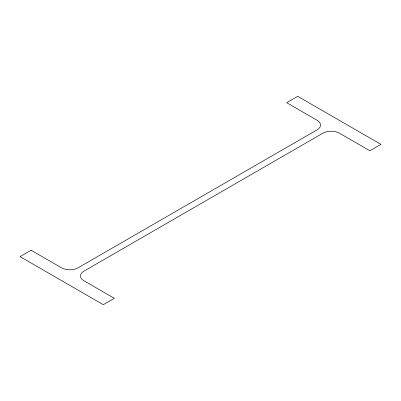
<?xml version="1.0" encoding="UTF-8"?>
<svg xmlns="http://www.w3.org/2000/svg" width="401" height="401" viewBox="0 0 401 401"><rect width="100%" height="100%" fill="white"/><g stroke="black" fill="none" stroke-linecap="round" stroke-linejoin="round"><path stroke-width="0.6" d="M31.103 250.249L20.05 256.63L103.283 304.68L114.33 298.304L83.874 280.715A11.674 6.737 0 0 1 83.874 271.186L322.935 133.167A11.674 6.737 0 0 1 339.441 133.167L369.897 150.751L380.95 144.37L297.717 96.32L286.67 102.696L317.126 120.285A11.674 6.737 0 0 1 317.126 129.814L78.065 267.833A11.674 6.737 0 0 1 61.559 267.833L31.103 250.249"/></g></svg>
